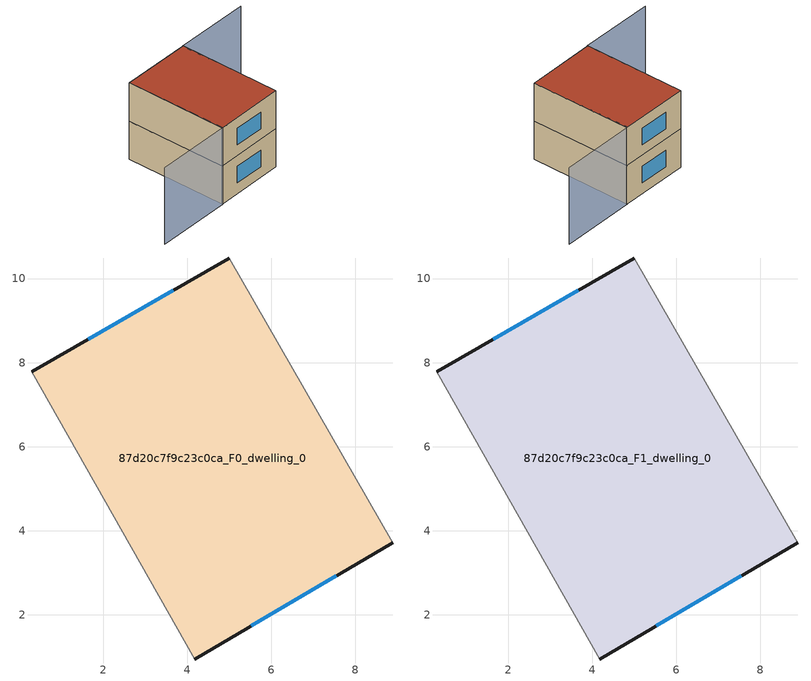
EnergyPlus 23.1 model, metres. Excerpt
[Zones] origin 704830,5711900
87d20c7f9c23c0ca_F0_dwelling_0
 floor ground (EU_floor_Construction): 5,10.49 8.89,3.71 4.17,0.95 0.3,7.78 z0
 wall outside (EU_wall_Construction): 5,10.49 0.3,7.78 / 4.17,0.95 8.89,3.71 z0:3
 wall adiabatic (EU_wall_Construction): 8.89,3.71 5,10.49 / 0.3,7.78 4.17,0.95 z0:3
 window (EU_Window_Construction): 3.66,9.72 1.64,8.55 / 5.52,1.73 7.55,2.92 z0.85:2.15
87d20c7f9c23c0ca_F1_dwelling_0
 floor to 87d20c7f9c23c0ca_F0_dwelling_0 (EU_floor_Construction): 5,10.49 8.89,3.71 4.17,0.95 0.3,7.78 z3
 wall outside (EU_wall_Construction): 5,10.49 0.3,7.78 / 4.17,0.95 8.89,3.71 z3:6
 wall adiabatic (EU_wall_Construction): 8.89,3.71 5,10.49 / 0.3,7.78 4.17,0.95 z3:6
 window (EU_Window_Construction): 3.66,9.72 1.64,8.55 / 5.52,1.73 7.55,2.92 z3.85:5.15
 roof outside (EU_roof_Construction): 8.89,3.71 5,10.49 0.3,7.78 4.17,0.95 z6
shading: 8.89,3.71 4.94,10.45 / 4.94,10.45 10.02,13.43 / 0.3,7.78 4.24,0.94 / 4.24,0.94 -0.81,-1.97 z0:6
[Building]
EU S2 Campaign: North Axis=0; Terrain=City; Solar Distribution=FullExterior
[Site:Location]
London: Latitude=51.5; Longitude=-0.5; Time Zone=0; Elevation=25
[SizingPeriod:WeatherFileDays]
AnnualSizingPeriod: Begin Month=1; Begin Day of Month=1; End Month=12; End Day of Month=31; Day of Week for Start Day=Monday; Use Weather File Daylight Saving Period=No; Use Weather File Rain and Snow Indicators=No
[MATERIAL]
EU_InternalMass_Material: Roughness=MediumRough; Thickness=0.1; Conductivity=1; Density=1800; Specific Heat=900; Thermal Absorptance=0.9; Solar Absorptance=0.7; Visible Absorptance=0.7
[MATERIAL:NOMASS] Roughness=MediumRough; Thermal Absorptance=0.9; Solar Absorptance=0.7; Visible Absorptance=0.7
Name | Thermal Resistance
EU_wall_NoMass | 0.71061
EU_roof_NoMass | 2.41608
EU_floor_NoMass | 1.75078
[WINDOWMATERIAL:SIMPLEGLAZINGSYSTEM]
EU_Window_SimpleGlazing: UFactor=2.64892; Solar Heat Gain Coefficient=0.76; Visible Transmittance=0.76
[CONSTRUCTION]
EU_wall_Construction: EU_wall_NoMass
EU_roof_Construction: EU_roof_NoMass
EU_floor_Construction: EU_floor_NoMass
EU_Window_Construction: EU_Window_SimpleGlazing
EU_InternalMass_Construction: EU_InternalMass_Material
[ZONE] Type=1; Multiplier=1; Ceiling Height=autocalculate; Volume=128.076; Floor Area=autocalculate; Part of Total Floor Area=Yes
87d20c7f9c23c0ca_F0_dwelling_0; 87d20c7f9c23c0ca_F1_dwelling_0
[INTERNALMASS] Construction=EU_InternalMass_Construction; Surface Area=42.6917
Name | Zone or ZoneList
87d20c7f9c23c0ca_F0_dwelling_0_EU_InternalMass | 87d20c7f9c23c0ca_F0_dwelling_0
87d20c7f9c23c0ca_F1_dwelling_0_EU_InternalMass | 87d20c7f9c23c0ca_F1_dwelling_0
[OTHEREQUIPMENT] Fuel Type=Electricity; Design Level Calculation Method=Watts/Area; Power per Zone Floor Area=1; Fraction Latent=0; Fraction Radiant=0; Fraction Lost=0; Carbon Dioxide Generation Rate=0; EndUse Subcategory=EU_Step8_InternalGains
Name | Zone or ZoneList or Space or SpaceList | Schedule
EU_Step8_InternalGain_87d20c7f9c23c0ca_F0_dwelling_0_f000 | 87d20c7f9c23c0ca_F0_dwelling_0 | EU_Step8_GainSchedule_87d20c7f9c23c0ca_F0_dwelling_0_f000
EU_Step8_InternalGain_87d20c7f9c23c0ca_F1_dwelling_0_f000 | 87d20c7f9c23c0ca_F1_dwelling_0 | EU_Step8_GainSchedule_87d20c7f9c23c0ca_F1_dwelling_0_f000
[ZONEVENTILATION:DESIGNFLOWRATE] Schedule=EU_AlwaysOn; Design Flow Rate Calculation Method=AirChanges/Hour; Air Changes per Hour=0.496673; Ventilation Type=Natural; Fan Pressure Rise=0; Fan Total Efficiency=1; Constant Term Coefficient=1; Temperature Term Coefficient=0; Velocity Term Coefficient=0; Velocity Squared Term Coefficient=0; Minimum Indoor Temperature=-100; Maximum Indoor Temperature=100; Delta Temperature=-100; Minimum Outdoor Temperature=-100; Maximum Outdoor Temperature=100; Maximum Wind Speed=40
Name | Zone or ZoneList or Space or SpaceList
EU_ConstantAir_87d20c7f9c23c0ca_F0_dwelling_0 | 87d20c7f9c23c0ca_F0_dwelling_0
EU_ConstantAir_87d20c7f9c23c0ca_F1_dwelling_0 | 87d20c7f9c23c0ca_F1_dwelling_0
[HVACTEMPLATE:THERMOSTAT] Constant Heating Setpoint=20; Constant Cooling Setpoint=50
EU_HeatOnly_87d20c7f9c23c0ca_F0_dwelling_0; EU_HeatOnly_87d20c7f9c23c0ca_F1_dwelling_0
[HVACTEMPLATE:ZONE:IDEALLOADSAIRSYSTEM] System Availability Schedule=EU_AlwaysOn; Maximum Heating Supply Air Temperature=50; Minimum Cooling Supply Air Temperature=13; Maximum Heating Supply Air Humidity Ratio=0.0156; Minimum Cooling Supply Air Humidity Ratio=0.0077; Heating Limit=NoLimit; Cooling Limit=NoLimit; Heating Availability Schedule=EU_AlwaysOn; Cooling Availability Schedule=EU_CoolingOff; Dehumidification Control Type=ConstantSensibleHeatRatio; Cooling Sensible Heat Ratio=0.7; Dehumidification Setpoint=60; Humidification Control Type=None; Humidification Setpoint=30; Outdoor Air Method=None; Outdoor Air Flow Rate per Person=0.00944; Outdoor Air Flow Rate per Zone Floor Area=0; Outdoor Air Flow Rate per Zone=0; Demand Controlled Ventilation Type=None; Outdoor Air Economizer Type=NoEconomizer; Heat Recovery Type=None; Sensible Heat Recovery Effectiveness=0.7; Latent Heat Recovery Effectiveness=0.65
Name | Template Thermostat
87d20c7f9c23c0ca_F0_dwelling_0 | EU_HeatOnly_87d20c7f9c23c0ca_F0_dwelling_0
87d20c7f9c23c0ca_F1_dwelling_0 | EU_HeatOnly_87d20c7f9c23c0ca_F1_dwelling_0
[SIZING:ZONE] Zone Cooling Design Supply Air Temperature Input Method=SupplyAirTemperature; Zone Cooling Design Supply Air Temperature=13; Zone Heating Design Supply Air Temperature Input Method=SupplyAirTemperature; Zone Heating Design Supply Air Temperature=50; Zone Cooling Design Supply Air Humidity Ratio=0.008; Zone Heating Design Supply Air Humidity Ratio=0.008; Cooling Design Air Flow Method=DesignDay; Cooling Design Air Flow Rate=0; Cooling Minimum Air Flow per Zone Floor Area=0.000762; Cooling Minimum Air Flow=0; Cooling Minimum Air Flow Fraction=0.2; Heating Design Air Flow Method=DesignDay; Heating Design Air Flow Rate=0; Heating Maximum Air Flow per Zone Floor Area=0.002032; Heating Maximum Air Flow=0.141576; Heating Maximum Air Flow Fraction=0.3; Account for Dedicated Outdoor Air System=No; Dedicated Outdoor Air System Control Strategy=NeutralSupplyAir; Dedicated Outdoor Air Low Setpoint Temperature for Design=autosize; Dedicated Outdoor Air High Setpoint Temperature for Design=autosize; Zone Load Sizing Method=Sensible Load Only No Latent Load; Zone Latent Cooling Design Supply Air Humidity Ratio Input Method=HumidityRatioDifference; Zone Cooling Design Supply Air Humidity Ratio Difference=0.005; Zone Latent Heating Design Supply Air Humidity Ratio Input Method=HumidityRatioDifference; Zone Humidification Design Supply Air Humidity Ratio Difference=0.005
87d20c7f9c23c0ca_F0_dwelling_0; 87d20c7f9c23c0ca_F1_dwelling_0
[SCHEDULE:CONSTANT]
Name | Hourly Value
EU_AlwaysOn | 1
EU_CoolingOff | 0
[SCHEDULE:FILE] Column Number=1; Rows to Skip at Top=0; Number of Hours of Data=8760; Column Separator=Comma; Interpolate to Timestep=No; Minutes per Item=60; Adjust Schedule for Daylight Savings=Yes
Name | File
EU_Step8_GainSchedule_87d20c7f9c23c0ca_F0_dwelling_0_f000 | ../../schedules/87d20c7f9c23c0ca/87d20c7f9c23c0ca_F0_dwelling_0_f000_gain.csv
EU_Step8_GainSchedule_87d20c7f9c23c0ca_F1_dwelling_0_f000 | ../../schedules/87d20c7f9c23c0ca/87d20c7f9c23c0ca_F1_dwelling_0_f000_gain.csv
